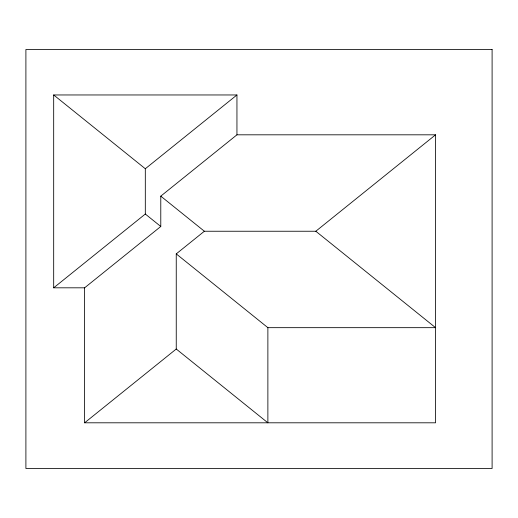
<?xml version="1.0" encoding="UTF-8"?>
<svg xmlns="http://www.w3.org/2000/svg" width="518" height="518" viewBox="0 0 518 518"><rect width="100%" height="100%" fill="white"/><g stroke="black" fill="none" stroke-linecap="round" stroke-linejoin="round"><path stroke-width="0.78" d="M53.684 287.814L145.312 214.031L145.312 168.745L236.946 94.962L236.946 134.816L160.781 196.147L160.781 226.483L84.615 287.814L53.684 287.814L53.684 94.962L236.946 94.962M176.249 253.885L267.877 327.667L267.877 422.805L176.249 349.022L176.249 253.885L204.364 231.242L315.812 231.242L435.56 134.816L435.56 422.805L84.615 422.805L84.615 287.814M84.615 422.805L176.249 349.022M236.946 134.816L435.56 134.816M267.877 327.667L435.56 327.667L315.812 231.242M53.684 94.962L145.312 168.745M160.781 196.147L204.364 231.242M145.312 214.031L160.781 226.483M492.1 49.508L25.9 49.508L25.9 468.492L492.1 468.492L492.1 49.508"/></g></svg>
